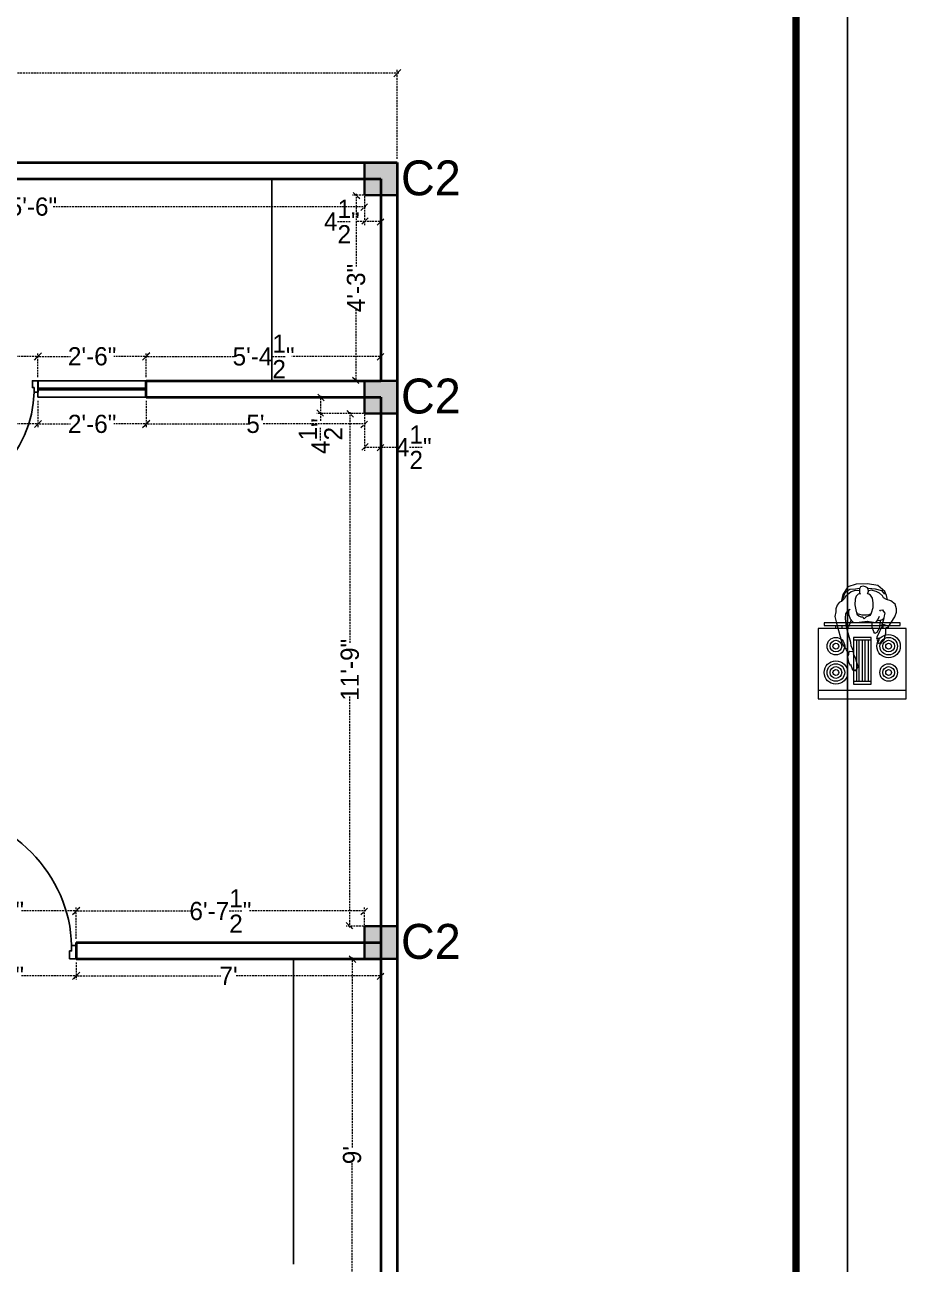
# Model space of a CAD drawing. Header units: millimetres. Extents: x -6808 to 215771, y -89660 to -16303.
# Drawn here: x 106841.8 to 107084.1, y -49730.4 to -49389.5 of the extents above; entities that cross this region are included whole.
import ezdxf

# ---------------------------------------------------------------- set-up
doc = ezdxf.new("R2010")
doc.units = ezdxf.units.MM
doc.header["$PDMODE"] = 35
doc.linetypes.add('ACAD_ISO10W100', pattern=[18, 12, -3, 0, -3])
doc.linetypes.add('DASHED', pattern=[0.75, 0.5, -0.25])
doc.layers.get('0').update_dxf_attribs({"color": 8})
for name, color, linetype, lineweight in [('_Furniture', 253, 'Continuous', 18), ('col.center', 5, 'ACAD_ISO10W100', 15), ('column', 5, 'Continuous', 30), ('dim2', 6, 'Continuous', 20), ('FIXture', 132, 'Continuous', 13), ('furnitures', 12, 'Continuous', 13), ('wall', 7, 'Continuous', 35), ('wokg dim', 152, 'DASHED', 18)]:
    doc.layers.add(name, color=color, linetype=linetype, lineweight=lineweight)
for name, color, linetype in [('FORMAT', 7, 'Continuous'), ('NET 01', 8, 'Continuous'), ('WIN', 5, 'Continuous')]:
    doc.layers.add(name, color=color, linetype=linetype)
doc.styles.add('SAJ', font='eurr____.ttf')
doc.dimstyles.new('SAJ', dxfattribs={"dimtxt": 5, "dimasz": 2, "dimexe": 1, "dimexo": 1, "dimgap": 0.09375, "dimtad": 0, "dimdec": 1, "dimzin": 0, "dimdsep": 46, "dimlunit": 4, "dimtxsty": 'SAJ', "dimblk": 'OBLIQUE', "dimcen": 0.125, "dimdle": 0.375, "dimadec": 0, "dimazin": 0, "dimtfac": 1, "dimtdec": 1, "dimtofl": 0, "dimtmove": 0, "dimatfit": 3, "dimldrblk": 'OBLIQUE', "dimfxl": 1, "dimtolj": 1, "dimtzin": 0, "dimlwd": 5, "dimlwe": 5, "dimarcsym": 1})

# ---------------------------------------------------------------- blocks, each defined once
blk = doc.blocks.new('A$C35EA12FA')
at = {"layer": 'furnitures', "ltscale": 1.4}
for p, q in [((8.32, 22.29), (5.45, 22.2)), ((11, 21.88), (8.32, 22.29)), ((2, 19.51), (1.64, 17.65)), ((3.32, 21.47), (2, 19.51)), ((2, 18.33), (2.36, 19.38)), ((2.36, 19.38), (2.77, 20.24)), ((3.23, 19.47), (2.59, 18.92)), ((2.77, 20.24), (3.86, 20.88)), ((4.18, 20.24), (3.23, 19.47)), ((5.45, 22.2), (3.32, 21.47)), ((3.86, 20.88), (5.27, 21.01)), ((5.18, 20.56), (4.18, 20.24)), ((6.23, 20.47), (5.18, 20.56)), ((5.45, 19.1), (5.18, 18.37)), ((5.27, 21.01), (6.32, 21.15)), ((6, 19.6), (5.45, 19.1)), ((6.59, 19.74), (6, 19.6)), ((6.32, 21.01), (6.27, 20.38)), ((6.27, 20.38), (6.32, 19.92)), ((6.59, 21.47), (6.32, 21.01)), ((6.32, 19.92), (6.59, 19.74)), ((7.27, 21.69), (6.59, 21.47)), ((7.82, 21.51), (7.27, 21.69)), ((8.36, 21.24), (7.82, 21.51)), ((8.54, 20.83), (8.36, 21.24)), ((8.36, 19.74), (8.45, 19.88)), ((8.73, 19.65), (8.36, 19.74)), ((8.45, 19.88), (8.59, 20.42)), ((8.59, 20.42), (8.54, 20.83)), ((8.63, 21.19), (10.36, 21.01)), ((9.27, 20.65), (8.73, 20.51)), ((9.13, 19.33), (8.73, 19.65)), ((9.63, 18.6), (9.13, 19.33)), ((10.54, 20.33), (9.27, 20.65)), ((10.36, 21.01), (11.95, 20.6)), ((11.41, 19.92), (10.54, 20.33)), ((12.81, 20.28), (11, 21.88)), ((12.18, 19.19), (11.41, 19.92)), ((11.95, 20.6), (12.72, 19.6)), ((12.5, 18.65), (12.18, 19.19)), ((13.27, 19.28), (12.81, 20.28)), ((13.5, 18.15), (13.27, 19.28)), ((0.55, 16.83), (0.23, 15.87)), ((1.05, 17.51), (0.55, 16.83)), ((1.77, 17.83), (1.05, 17.51)), ((2.45, 18.51), (1.77, 17.83)), ((2.59, 18.92), (2.45, 18.51)), ((5.18, 18.37), (5.14, 16.92)), ((5.14, 16.92), (5.36, 15.6)), ((9.41, 14.83), (9.77, 16.19)), ((9.77, 17.37), (9.63, 18.6)), ((9.77, 16.19), (9.77, 17.37)), ((13.27, 18.28), (12.5, 18.65)), ((14.31, 17.87), (13.27, 18.28)), ((15.45, 17.06), (14.31, 17.87)), ((15.81, 15.87), (15.45, 17.06)), ((0.27, 15.05), (0, 13.92)), ((0, 13.92), (0.41, 12.19)), ((0.23, 15.87), (0.27, 15.05)), ((2.68, 13.55), (2.77, 14.55)), ((2.82, 12.46), (2.68, 13.55)), ((2.77, 14.55), (3.14, 15.1)), ((3.14, 15.1), (3.54, 15.6)), ((3.91, 15.74), (3.5, 15.33)), ((3.5, 15.33), (3.5, 14.46)), ((3.5, 14.46), (3.91, 13.28)), ((3.54, 15.6), (3.91, 15.74)), ((4.04, 12.83), (3.86, 12.05)), ((3.91, 13.28), (4.64, 12.46)), ((5.36, 15.6), (5.63, 14.51)), ((5.63, 14.51), (6.13, 14.05)), ((5.82, 14.55), (5.68, 14.92)), ((6.41, 14.37), (5.82, 14.55)), ((6.13, 14.05), (6.68, 13.83)), ((6.95, 14.24), (6.41, 14.37)), ((6.68, 13.83), (7.13, 13.78)), ((7.59, 14.24), (6.95, 14.24)), ((7.13, 13.78), (7.27, 13.51)), ((7.27, 13.51), (7.5, 13.28)), ((7.5, 13.28), (7.73, 13.51)), ((8.09, 14.19), (7.59, 14.24)), ((7.73, 13.51), (8, 13.78)), ((8, 13.78), (8.36, 13.96)), ((8.68, 14.33), (8.09, 14.19)), ((8.36, 13.96), (9.09, 14.19)), ((9.22, 14.6), (8.68, 14.33)), ((9.09, 14.19), (9.41, 14.83)), ((10.5, 12.37), (11, 13.05)), ((11, 13.05), (11.41, 13.96)), ((11, 12.83), (12.04, 13.05)), ((11.63, 12.87), (11.45, 11.01)), ((11.5, 15.24), (11.72, 15.55)), ((11.72, 15.55), (12.18, 15.6)), ((12.5, 13.05), (12, 11.87)), ((12.04, 13.05), (12.5, 13.37)), ((12.18, 15.6), (12.45, 15.15)), ((12.45, 15.15), (12.81, 14.78)), ((12.54, 13.51), (12.5, 13.05)), ((12.63, 14.1), (12.54, 13.51)), ((12.81, 14.78), (12.63, 14.1)), ((13.62, 11.17), (15.36, 13.78)), ((15.36, 13.78), (15.77, 14.96)), ((15.77, 14.96), (15.81, 15.87)), ((0.41, 12.19), (1.82, 6.87)), ((3.09, 10.82), (2.82, 12.46)), ((4.04, 7.23), (3.09, 10.82)), ((3.45, 11.28), (3.23, 11.01)), ((3.86, 12.05), (3.45, 11.28)), ((4.64, 12.46), (5.41, 12.33)), ((5.41, 12.33), (8.36, 12.69)), ((8.28, 12.7), (10.5, 12.37)), ((9.59, 11.19), (9.54, 12.14)), ((9.95, 9.92), (9.59, 11.19)), ((10.27, 9.51), (9.95, 9.92)), ((10.72, 9.82), (10.27, 9.51)), ((11.45, 10), (10.67, 8.41)), ((11.45, 10.01), (10.68, 8.41)), ((11.45, 11.01), (10.72, 9.82)), ((12.13, 11.42), (11.45, 10.01)), ((12, 11.87), (12.13, 11.42)), ((12.13, 11.83), (12.59, 11.83)), ((12.59, 11.83), (13.09, 11.64)), ((12.81, 8.64), (13.09, 9.6)), ((13.09, 11.64), (13.45, 11.46)), ((13.09, 10.42), (13.18, 11.05)), ((13.09, 9.6), (13.09, 10.42)), ((13.18, 11.05), (13.68, 11.19)), ((1.82, 6.87), (2.86, 5.46)), ((4.18, 6.32), (4.04, 7.23)), ((10.67, 8.41), (10.72, 8.18)), ((10.68, 8.41), (10.72, 8.19)), ((10.72, 8.18), (11.13, 8.41)), ((10.72, 8.19), (11.13, 8.41)), ((11.13, 8.41), (10.86, 7.87)), ((11.13, 8.41), (10.86, 7.87)), ((10.86, 7.87), (10.95, 7.64)), ((10.86, 7.87), (10.95, 7.64)), ((10.95, 7.64), (11.27, 7.78)), ((10.95, 7.64), (11.27, 7.77)), ((11.27, 7.78), (11.04, 7.19)), ((11.27, 7.77), (11.04, 7.18)), ((11.04, 7.18), (11.27, 7.05)), ((11.27, 7.05), (11.49, 7.14)), ((11.49, 7.14), (11.54, 6.96)), ((11.54, 6.96), (11.86, 7)), ((12.26, 8), (11.83, 7)), ((12.27, 8.05), (12.22, 7.55)), ((12.22, 7.55), (12.45, 7.69)), ((12.45, 7.69), (12.68, 8)), ((12.68, 8), (12.81, 8.64)), ((2.86, 5.46), (3.18, 4.82)), ((3.18, 4.82), (3.45, 4.59)), ((3.5, 4.14), (3.23, 3.55)), ((3.23, 3.55), (3.5, 2.14)), ((3.45, 4.59), (3.5, 4.14)), ((3.54, 4.64), (3.86, 4.96)), ((3.86, 4.96), (4.5, 4.91)), ((4.86, 4.82), (4.18, 6.32)), ((4.5, 4.91), (4.64, 4.73)), ((4.73, 4.28), (4.82, 4.46)), ((5.36, 3), (4.73, 4.28)), ((4.82, 4.46), (4.86, 4.82)), ((3.5, 2.14), (3.91, 1.41)), ((3.91, 1.41), (4, 1.68)), ((4, 1.68), (4.54, 0.18)), ((4.54, 0.18), (4.73, 0.14)), ((4.73, 0.14), (4.82, 0.32)), ((4.82, 0.32), (5.09, 0)), ((5.09, 0), (5.45, 0)), ((5.63, 2.09), (5.36, 3)), ((5.45, 0.36), (5.73, 0.36)), ((5.45, 0), (5.45, 0.36)), ((6.04, 0.91), (5.63, 2.09)), ((5.73, 0.68), (6.04, 0.91)), ((5.73, 0.36), (5.73, 0.68))]:
    blk.add_line(p, q, dxfattribs=at)
blk = doc.blocks.new('QEWFWE')
at = {"layer": 'NET 01'}
for p, q in [((238503.45, 15011.85), (238503.45, 15015.77)), ((238503.45, 15015.77), (238505.41, 15015.77)), ((238503.98, 15015.77), (238503.98, 15011.85)), ((238503.98, 15011.85), (238503.45, 15011.85)), ((238503.45, 15011.85), (238503.45, 14988.32)), ((238503.98, 14988.32), (238503.98, 15011.85)), ((238503.45, 14988.32), (238503.45, 14984.4)), ((238503.98, 14988.32), (238503.45, 14988.32)), ((238503.98, 14984.4), (238503.98, 14988.32)), ((238503.45, 14984.4), (238503.98, 14984.4))]:
    blk.add_line(p, q, dxfattribs=at)
for points in [[(238503.45, 14984.4), (238502.4, 14984.4), (238502.4, 14981.4), (238503.9, 14981.4), (238503.9, 14982.9), (238503.9, 14983.2), (238503.45, 14983.2)], [(238536.02, 14984.4), (238537.07, 14984.4), (238537.07, 14981.4), (238535.57, 14981.4), (238535.57, 14982.9), (238535.57, 14983.2), (238536.02, 14983.2)]]:
    blk.add_lwpolyline(points, close=True, dxfattribs=at)
blk.add_ellipse((238504.18, 14985.62), major_axis=(-29.27, 13.54), ratio=0.925766, start_param=-2.718612, end_param=-1.204625, dxfattribs=at)
blk = doc.blocks.new('_Oblique')
at = {"color": 0, "linetype": 'ByBlock', "lineweight": -2}
blk.add_line((-0.5, -0.5), (0.5, 0.5), dxfattribs=at)
blk = doc.blocks.new('*D722')
at = {"layer": 'Defpoints', "color": 0, "transparency": 16777216}
for p in [(106944.22, -49402.83), (106668.22, -49427.41), (106944.22, -49427.41)]:
    blk.add_point(p, dxfattribs=at)
at = {"layer": 'dim2', "color": 0, "linetype": 'DASHED', "lineweight": 5, "transparency": 16777216}
for p, q in [((106667.85, -49402.83), (106797.12, -49402.83)), ((106668.22, -49426.41), (106668.22, -49401.83)), ((106944.6, -49402.83), (106815.32, -49402.83)), ((106944.22, -49426.41), (106944.22, -49401.83))]:
    blk.add_line(p, q, dxfattribs=at)
at = {"layer": 'dim2', "color": 0, "lineweight": 5, "transparency": 16777216, "xscale": 2, "yscale": 2, "zscale": 2, "rotation": 180}
blk.add_blockref('_Oblique', (106668.22, -49402.83), dxfattribs=at)
at = {"layer": 'dim2', "color": 0, "lineweight": 5, "transparency": 16777216, "xscale": 2, "yscale": 2, "zscale": 2}
blk.add_blockref('_Oblique', (106944.22, -49402.83), dxfattribs=at)
at = {"layer": 'dim2', "color": 0, "transparency": 16777216, "insert": (106806.22, -49402.83), "char_height": 12, "attachment_point": 5, "style": 'SAJ'}
blk.add_mtext("\\A1;23'", dxfattribs=at)
blk = doc.blocks.new('A$C32B276F4')
at = {"layer": 'column'}
blk.add_hatch(color=256, dxfattribs=at).paths.add_polyline_path([(9, 0), (9, 9), (0, 9), (0, 0)])
for p, q in [((0, 0), (0, 9)), ((0, 9), (9, 9)), ((9, 9), (9, 0)), ((9, 0), (0, 0))]:
    blk.add_line(p, q, dxfattribs=at)
at = {"layer": 'col.center', "linetype": 'ByBlock', "insert": (10.02, 9.59), "char_height": 9.6, "width": 293.6941, "attachment_point": 1, "style": 'SAJ'}
blk.add_mtext('\\A1;{\\fCentury Gothic|b0|i0|c0|p34;C2}', dxfattribs=at)
blk = doc.blocks.new('*D732')
at = {"layer": 'Defpoints', "color": 0, "transparency": 16777216}
for p in [(106749.22, -49431.91), (106935.22, -49431.91), (106749.22, -49439.55)]:
    blk.add_point(p, dxfattribs=at)
at = {"layer": 'wokg dim', "color": 0, "lineweight": 5, "transparency": 16777216}
for p, q in [((106749.22, -49432.91), (106749.22, -49440.55)), ((106935.22, -49432.91), (106935.22, -49440.55)), ((106748.85, -49439.55), (106834.94, -49439.55)), ((106935.6, -49439.55), (106849.51, -49439.55))]:
    blk.add_line(p, q, dxfattribs=at)
at = {"layer": 'wokg dim', "color": 0, "lineweight": 5, "transparency": 16777216, "xscale": 2, "yscale": 2, "zscale": 2}
for p, rotation in [((106749.22, -49439.55), 179.9999999999976), ((106935.22, -49439.55), 359.9999999999978)]:
    blk.add_blockref('_Oblique', p, dxfattribs=dict(at, rotation=rotation))
at = {"layer": 'wokg dim', "color": 0, "transparency": 16777216, "insert": (106842.22, -49439.55), "char_height": 5, "attachment_point": 5, "style": 'SAJ'}
blk.add_mtext('\\A1;15\'-6"', dxfattribs=at)
blk = doc.blocks.new('*D733')
at = {"layer": 'Defpoints', "color": 0, "transparency": 16777216}
for p in [(106935.22, -49436.41), (106939.72, -49436.41), (106935.22, -49443.61)]:
    blk.add_point(p, dxfattribs=at)
at = {"layer": 'wokg dim', "color": 0, "lineweight": 5, "transparency": 16777216}
for p, q in [((106935.22, -49437.41), (106935.22, -49444.61)), ((106939.72, -49437.41), (106939.72, -49444.61)), ((106935.22, -49443.61), (106933.22, -49443.61)), ((106940.1, -49443.61), (106935.22, -49443.61))]:
    blk.add_line(p, q, dxfattribs=at)
at = {"layer": 'wokg dim', "color": 0, "lineweight": 5, "transparency": 16777216, "xscale": 2, "yscale": 2, "zscale": 2, "rotation": 180}
blk.add_blockref('_Oblique', (106935.22, -49443.61), dxfattribs=at)
at = {"layer": 'wokg dim', "color": 0, "lineweight": 5, "transparency": 16777216, "xscale": 2, "yscale": 2, "zscale": 2}
blk.add_blockref('_Oblique', (106939.72, -49443.61), dxfattribs=at)
at = {"layer": 'wokg dim', "color": 0, "transparency": 16777216, "insert": (106928.98, -49443.61), "char_height": 5, "attachment_point": 5, "style": 'SAJ'}
blk.add_mtext('\\A1;4{\\H1.000000x;\\S1/2;}"', dxfattribs=at)
blk = doc.blocks.new('*D734')
at = {"layer": 'Defpoints', "color": 0, "transparency": 16777216}
for p in [(106939.72, -49436.41), (106932.89, -49487.41), (106939.72, -49487.41)]:
    blk.add_point(p, dxfattribs=at)
at = {"layer": 'wokg dim', "color": 0, "lineweight": 5, "transparency": 16777216}
for p, q in [((106938.72, -49436.41), (106931.89, -49436.41)), ((106932.89, -49436.04), (106932.89, -49455.99)), ((106932.89, -49487.79), (106932.89, -49467.84)), ((106938.72, -49487.41), (106931.89, -49487.41))]:
    blk.add_line(p, q, dxfattribs=at)
at = {"layer": 'wokg dim', "color": 0, "lineweight": 5, "transparency": 16777216, "xscale": 2, "yscale": 2, "zscale": 2}
for p, rotation in [((106932.89, -49436.41), 90), ((106932.89, -49487.41), 270)]:
    blk.add_blockref('_Oblique', p, dxfattribs=dict(at, rotation=rotation))
at = {"layer": 'wokg dim', "color": 0, "transparency": 16777216, "insert": (106932.89, -49461.91), "char_height": 5, "attachment_point": 5, "rotation": 90, "style": 'SAJ'}
blk.add_mtext('\\A1;4\'-3"', dxfattribs=at)
blk = doc.blocks.new('*D735')
at = {"layer": 'Defpoints', "color": 0, "transparency": 16777216}
for p in [(106939.72, -49480.72), (106875.22, -49487.41), (106939.72, -49487.41)]:
    blk.add_point(p, dxfattribs=at)
at = {"layer": 'wokg dim', "color": 0, "lineweight": 5, "transparency": 16777216}
for p, q in [((106874.85, -49480.72), (106899.68, -49480.72)), ((106875.22, -49486.41), (106875.22, -49479.72)), ((106940.1, -49480.72), (106915.27, -49480.72)), ((106939.72, -49486.41), (106939.72, -49479.72))]:
    blk.add_line(p, q, dxfattribs=at)
at = {"layer": 'wokg dim', "color": 0, "lineweight": 5, "transparency": 16777216, "xscale": 2, "yscale": 2, "zscale": 2, "rotation": 180}
blk.add_blockref('_Oblique', (106875.22, -49480.72), dxfattribs=at)
at = {"layer": 'wokg dim', "color": 0, "lineweight": 5, "transparency": 16777216, "xscale": 2, "yscale": 2, "zscale": 2}
blk.add_blockref('_Oblique', (106939.72, -49480.72), dxfattribs=at)
at = {"layer": 'wokg dim', "color": 0, "transparency": 16777216, "insert": (106907.47, -49480.72), "char_height": 5, "attachment_point": 5, "style": 'SAJ'}
blk.add_mtext('\\A1;5\'-4{\\H1.000000x;\\S1/2;}"', dxfattribs=at)
blk = doc.blocks.new('*D736')
at = {"layer": 'Defpoints', "color": 0, "transparency": 16777216}
for p in [(106875.22, -49480.72), (106845.47, -49487.41), (106875.22, -49487.41)]:
    blk.add_point(p, dxfattribs=at)
at = {"layer": 'wokg dim', "color": 0, "lineweight": 5, "transparency": 16777216}
for p, q in [((106845.1, -49480.72), (106854.36, -49480.72)), ((106845.47, -49486.41), (106845.47, -49479.72)), ((106875.6, -49480.72), (106866.33, -49480.72)), ((106875.22, -49486.41), (106875.22, -49479.72))]:
    blk.add_line(p, q, dxfattribs=at)
at = {"layer": 'wokg dim', "color": 0, "lineweight": 5, "transparency": 16777216, "xscale": 2, "yscale": 2, "zscale": 2, "rotation": 180}
blk.add_blockref('_Oblique', (106845.47, -49480.72), dxfattribs=at)
at = {"layer": 'wokg dim', "color": 0, "lineweight": 5, "transparency": 16777216, "xscale": 2, "yscale": 2, "zscale": 2}
blk.add_blockref('_Oblique', (106875.22, -49480.72), dxfattribs=at)
at = {"layer": 'wokg dim', "color": 0, "transparency": 16777216, "insert": (106860.35, -49480.72), "char_height": 5, "attachment_point": 5, "style": 'SAJ'}
blk.add_mtext('\\A1;2\'-6"', dxfattribs=at)
blk = doc.blocks.new('*D737')
at = {"layer": 'Defpoints', "color": 0, "transparency": 16777216}
for p in [(106845.47, -49480.72), (106809.47, -49487.41), (106845.47, -49487.41)]:
    blk.add_point(p, dxfattribs=at)
at = {"layer": 'wokg dim', "color": 0, "lineweight": 5, "transparency": 16777216}
for p, q in [((106809.1, -49480.72), (106825.39, -49480.72)), ((106809.47, -49486.41), (106809.47, -49479.72)), ((106845.85, -49480.72), (106829.56, -49480.72)), ((106845.47, -49486.41), (106845.47, -49479.72))]:
    blk.add_line(p, q, dxfattribs=at)
at = {"layer": 'wokg dim', "color": 0, "lineweight": 5, "transparency": 16777216, "xscale": 2, "yscale": 2, "zscale": 2, "rotation": 180}
blk.add_blockref('_Oblique', (106809.47, -49480.72), dxfattribs=at)
at = {"layer": 'wokg dim', "color": 0, "lineweight": 5, "transparency": 16777216, "xscale": 2, "yscale": 2, "zscale": 2}
blk.add_blockref('_Oblique', (106845.47, -49480.72), dxfattribs=at)
at = {"layer": 'wokg dim', "color": 0, "transparency": 16777216, "insert": (106827.47, -49480.72), "char_height": 5, "attachment_point": 5, "style": 'SAJ'}
blk.add_mtext("\\A1;3'", dxfattribs=at)
blk = doc.blocks.new('*D750')
at = {"layer": 'Defpoints', "color": 0, "transparency": 16777216}
for p in [(106875.22, -49491.91), (106935.22, -49491.91), (106875.22, -49499.31)]:
    blk.add_point(p, dxfattribs=at)
at = {"layer": 'wokg dim', "color": 0, "lineweight": 5, "transparency": 16777216}
for p, q in [((106875.22, -49492.91), (106875.22, -49500.31)), ((106935.22, -49492.91), (106935.22, -49500.31)), ((106874.85, -49499.31), (106903.14, -49499.31)), ((106935.6, -49499.31), (106907.31, -49499.31))]:
    blk.add_line(p, q, dxfattribs=at)
at = {"layer": 'wokg dim', "color": 0, "lineweight": 5, "transparency": 16777216, "xscale": 2, "yscale": 2, "zscale": 2}
for p, rotation in [((106875.22, -49499.31), 179.9999999998124), ((106935.22, -49499.31), 359.9999999998124)]:
    blk.add_blockref('_Oblique', p, dxfattribs=dict(at, rotation=rotation))
at = {"layer": 'wokg dim', "color": 0, "transparency": 16777216, "insert": (106905.22, -49499.31), "char_height": 5, "attachment_point": 5, "style": 'SAJ'}
blk.add_mtext("\\A1;5'", dxfattribs=at)
blk = doc.blocks.new('*D751')
at = {"layer": 'Defpoints', "color": 0, "transparency": 16777216}
for p in [(106845.47, -49491.91), (106875.22, -49491.91), (106845.47, -49499.31)]:
    blk.add_point(p, dxfattribs=at)
at = {"layer": 'wokg dim', "color": 0, "lineweight": 5, "transparency": 16777216}
for p, q in [((106845.47, -49492.91), (106845.47, -49500.31)), ((106875.22, -49492.91), (106875.22, -49500.31)), ((106845.1, -49499.31), (106854.36, -49499.31)), ((106875.6, -49499.31), (106866.33, -49499.31))]:
    blk.add_line(p, q, dxfattribs=at)
at = {"layer": 'wokg dim', "color": 0, "lineweight": 5, "transparency": 16777216, "xscale": 2, "yscale": 2, "zscale": 2}
for p, rotation in [((106845.47, -49499.31), 179.9999999998178), ((106875.22, -49499.31), 359.9999999998178)]:
    blk.add_blockref('_Oblique', p, dxfattribs=dict(at, rotation=rotation))
at = {"layer": 'wokg dim', "color": 0, "transparency": 16777216, "insert": (106860.35, -49499.31), "char_height": 5, "attachment_point": 5, "style": 'SAJ'}
blk.add_mtext('\\A1;2\'-6"', dxfattribs=at)
blk = doc.blocks.new('*D792')
at = {"layer": 'Defpoints', "color": 0, "transparency": 16777216}
for p in [(106809.47, -49491.91), (106845.47, -49491.91), (106809.47, -49499.31)]:
    blk.add_point(p, dxfattribs=at)
at = {"layer": 'wokg dim', "color": 0, "lineweight": 5, "transparency": 16777216}
for p, q in [((106809.47, -49492.91), (106809.47, -49500.31)), ((106845.47, -49492.91), (106845.47, -49500.31)), ((106809.1, -49499.31), (106825.39, -49499.31)), ((106845.85, -49499.31), (106829.56, -49499.31))]:
    blk.add_line(p, q, dxfattribs=at)
at = {"layer": 'wokg dim', "color": 0, "lineweight": 5, "transparency": 16777216, "xscale": 2, "yscale": 2, "zscale": 2}
for p, rotation in [((106809.47, -49499.31), 179.9999999998147), ((106845.47, -49499.31), 359.9999999998147)]:
    blk.add_blockref('_Oblique', p, dxfattribs=dict(at, rotation=rotation))
at = {"layer": 'wokg dim', "color": 0, "transparency": 16777216, "insert": (106827.47, -49499.31), "char_height": 5, "attachment_point": 5, "style": 'SAJ'}
blk.add_mtext("\\A1;3'", dxfattribs=at)
blk = doc.blocks.new('*D793')
at = {"layer": 'Defpoints', "color": 0, "transparency": 16777216}
for p in [(106935.22, -49496.41), (106939.72, -49496.41), (106935.22, -49505.71)]:
    blk.add_point(p, dxfattribs=at)
at = {"layer": 'wokg dim', "color": 0, "lineweight": 5, "transparency": 16777216}
for p, q in [((106935.22, -49497.41), (106935.22, -49506.71)), ((106939.72, -49497.41), (106939.72, -49506.71)), ((106935.22, -49505.71), (106940.1, -49505.71)), ((106939.72, -49505.71), (106944.5, -49505.71))]:
    blk.add_line(p, q, dxfattribs=at)
at = {"layer": 'wokg dim', "color": 0, "lineweight": 5, "transparency": 16777216, "xscale": 2, "yscale": 2, "zscale": 2}
for p, rotation in [((106935.22, -49505.71), 179.9999999999073), ((106939.72, -49505.71), 359.9999999999073)]:
    blk.add_blockref('_Oblique', p, dxfattribs=dict(at, rotation=rotation))
at = {"layer": 'wokg dim', "color": 0, "transparency": 16777216, "insert": (106948.74, -49505.71), "char_height": 5, "attachment_point": 5, "style": 'SAJ'}
blk.add_mtext('\\A1;4{\\H1.000000x;\\S1/2;}"', dxfattribs=at)
blk = doc.blocks.new('*D716')
at = {"layer": 'Defpoints', "color": 0, "transparency": 16777216}
for p in [(106935.22, -49491.91), (106923.13, -49496.41), (106935.22, -49496.41)]:
    blk.add_point(p, dxfattribs=at)
at = {"layer": 'wokg dim', "color": 0, "lineweight": 5, "transparency": 16777216}
for p, q in [((106934.22, -49491.91), (106922.13, -49491.91)), ((106923.13, -49491.54), (106923.13, -49496.41)), ((106934.22, -49496.41), (106922.13, -49496.41)), ((106923.13, -49496.41), (106923.13, -49498.41))]:
    blk.add_line(p, q, dxfattribs=at)
at = {"layer": 'wokg dim', "color": 0, "lineweight": 5, "transparency": 16777216, "xscale": 2, "yscale": 2, "zscale": 2}
for p, rotation in [((106923.13, -49491.91), 90), ((106923.13, -49496.41), 270)]:
    blk.add_blockref('_Oblique', p, dxfattribs=dict(at, rotation=rotation))
at = {"layer": 'wokg dim', "color": 0, "transparency": 16777216, "insert": (106923.13, -49502.66), "char_height": 5, "attachment_point": 5, "rotation": 90, "style": 'SAJ'}
blk.add_mtext('\\A1;4{\\H1.000000x;\\S1/2;}"', dxfattribs=at)
blk = doc.blocks.new('*D794')
at = {"layer": 'Defpoints', "color": 0, "transparency": 16777216}
for p in [(106939.68, -49496.41), (106931.18, -49637.41), (106939.68, -49637.41)]:
    blk.add_point(p, dxfattribs=at)
at = {"layer": 'wokg dim', "color": 0, "lineweight": 5, "transparency": 16777216}
for p, q in [((106938.68, -49496.41), (106930.18, -49496.41)), ((106931.18, -49496.04), (106931.18, -49559.63)), ((106931.18, -49637.79), (106931.18, -49574.2)), ((106938.68, -49637.41), (106930.18, -49637.41))]:
    blk.add_line(p, q, dxfattribs=at)
at = {"layer": 'wokg dim', "color": 0, "lineweight": 5, "transparency": 16777216, "xscale": 2, "yscale": 2, "zscale": 2}
for p, rotation in [((106931.18, -49496.41), 90), ((106931.18, -49637.41), 270)]:
    blk.add_blockref('_Oblique', p, dxfattribs=dict(at, rotation=rotation))
at = {"layer": 'wokg dim', "color": 0, "transparency": 16777216, "insert": (106931.18, -49566.91), "char_height": 5, "attachment_point": 5, "rotation": 90, "style": 'SAJ'}
blk.add_mtext('\\A1;11\'-9"', dxfattribs=at)
blk = doc.blocks.new('*D795')
at = {"layer": 'Defpoints', "color": 0, "transparency": 16777216}
for p in [(106855.97, -49633.26), (106855.97, -49641.91), (106935.22, -49641.91)]:
    blk.add_point(p, dxfattribs=at)
at = {"layer": 'wokg dim', "color": 0, "lineweight": 5, "transparency": 16777216}
for p, q in [((106855.6, -49633.26), (106887.82, -49633.26)), ((106855.97, -49640.91), (106855.97, -49632.26)), ((106935.6, -49633.26), (106903.37, -49633.26)), ((106935.22, -49640.91), (106935.22, -49632.26))]:
    blk.add_line(p, q, dxfattribs=at)
at = {"layer": 'wokg dim', "color": 0, "lineweight": 5, "transparency": 16777216, "xscale": 2, "yscale": 2, "zscale": 2}
for p, rotation in [((106855.97, -49633.26), 180.0000000000052), ((106935.22, -49633.26), 5.275800000000001e-12)]:
    blk.add_blockref('_Oblique', p, dxfattribs=dict(at, rotation=rotation))
at = {"layer": 'wokg dim', "color": 0, "transparency": 16777216, "insert": (106895.6, -49633.26), "char_height": 5, "attachment_point": 5, "style": 'SAJ'}
blk.add_mtext('\\A1;6\'-7{\\H1.000000x;\\S1/2;}"', dxfattribs=at)
blk = doc.blocks.new('*D796')
at = {"layer": 'Defpoints', "color": 0, "transparency": 16777216}
for p in [(106813.97, -49633.26), (106813.97, -49641.91), (106855.97, -49641.91)]:
    blk.add_point(p, dxfattribs=at)
at = {"layer": 'wokg dim', "color": 0, "lineweight": 5, "transparency": 16777216}
for p, q in [((106813.6, -49633.26), (106828.99, -49633.26)), ((106813.97, -49640.91), (106813.97, -49632.26)), ((106856.35, -49633.26), (106840.95, -49633.26)), ((106855.97, -49640.91), (106855.97, -49632.26))]:
    blk.add_line(p, q, dxfattribs=at)
at = {"layer": 'wokg dim', "color": 0, "lineweight": 5, "transparency": 16777216, "xscale": 2, "yscale": 2, "zscale": 2}
for p, rotation in [((106813.97, -49633.26), 180.0000000000099), ((106855.97, -49633.26), 9.9121e-12)]:
    blk.add_blockref('_Oblique', p, dxfattribs=dict(at, rotation=rotation))
at = {"layer": 'wokg dim', "color": 0, "transparency": 16777216, "insert": (106834.97, -49633.26), "char_height": 5, "attachment_point": 5, "style": 'SAJ'}
blk.add_mtext('\\A1;3\'-6"', dxfattribs=at)
blk = doc.blocks.new('*D797')
at = {"layer": 'Defpoints', "color": 0, "transparency": 16777216}
for p in [(106855.97, -49646.41), (106939.72, -49646.41), (106855.97, -49651.11)]:
    blk.add_point(p, dxfattribs=at)
at = {"layer": 'wokg dim', "color": 0, "lineweight": 5, "transparency": 16777216}
for p, q in [((106855.97, -49647.41), (106855.97, -49652.11)), ((106939.72, -49647.41), (106939.72, -49652.11)), ((106855.6, -49651.11), (106895.76, -49651.11)), ((106940.1, -49651.11), (106899.93, -49651.11))]:
    blk.add_line(p, q, dxfattribs=at)
at = {"layer": 'wokg dim', "color": 0, "lineweight": 5, "transparency": 16777216, "xscale": 2, "yscale": 2, "zscale": 2}
for p, rotation in [((106855.97, -49651.11), 180.0000000000149), ((106939.72, -49651.11), 1.4948e-11)]:
    blk.add_blockref('_Oblique', p, dxfattribs=dict(at, rotation=rotation))
at = {"layer": 'wokg dim', "color": 0, "transparency": 16777216, "insert": (106897.85, -49651.11), "char_height": 5, "attachment_point": 5, "style": 'SAJ'}
blk.add_mtext("\\A1;7'", dxfattribs=at)
blk = doc.blocks.new('*D798')
at = {"layer": 'Defpoints', "color": 0, "transparency": 16777216}
for p in [(106813.97, -49646.41), (106855.97, -49646.41), (106813.97, -49651.11)]:
    blk.add_point(p, dxfattribs=at)
at = {"layer": 'wokg dim', "color": 0, "lineweight": 5, "transparency": 16777216}
for p, q in [((106813.97, -49647.41), (106813.97, -49652.11)), ((106855.97, -49647.41), (106855.97, -49652.11)), ((106813.6, -49651.11), (106828.99, -49651.11)), ((106856.35, -49651.11), (106840.95, -49651.11))]:
    blk.add_line(p, q, dxfattribs=at)
at = {"layer": 'wokg dim', "color": 0, "lineweight": 5, "transparency": 16777216, "xscale": 2, "yscale": 2, "zscale": 2}
for p, rotation in [((106813.97, -49651.11), 180.0000000023921), ((106855.97, -49651.11), 2.3920865e-09)]:
    blk.add_blockref('_Oblique', p, dxfattribs=dict(at, rotation=rotation))
at = {"layer": 'wokg dim', "color": 0, "transparency": 16777216, "insert": (106834.97, -49651.11), "char_height": 5, "attachment_point": 5, "rotation": 0, "style": 'SAJ'}
blk.add_mtext('\\A1;3\'-6"', dxfattribs=at)
blk = doc.blocks.new('*D755')
at = {"layer": 'Defpoints', "color": 0, "transparency": 16777216}
for p in [(106939.72, -49646.41), (106931.8, -49754.41), (106939.72, -49754.41)]:
    blk.add_point(p, dxfattribs=at)
at = {"layer": 'wokg dim', "color": 0, "lineweight": 5, "transparency": 16777216}
for p, q in [((106938.72, -49646.41), (106930.8, -49646.41)), ((106931.8, -49646.04), (106931.8, -49698.35)), ((106931.8, -49754.79), (106931.8, -49702.48)), ((106938.72, -49754.41), (106930.8, -49754.41))]:
    blk.add_line(p, q, dxfattribs=at)
at = {"layer": 'wokg dim', "color": 0, "lineweight": 5, "transparency": 16777216, "xscale": 2, "yscale": 2, "zscale": 2}
for p, rotation in [((106931.8, -49646.41), 90), ((106931.8, -49754.41), 270)]:
    blk.add_blockref('_Oblique', p, dxfattribs=dict(at, rotation=rotation))
at = {"layer": 'wokg dim', "color": 0, "transparency": 16777216, "insert": (106931.8, -49700.41), "char_height": 5, "attachment_point": 5, "rotation": 90, "style": 'SAJ'}
blk.add_mtext("\\A1;9'", dxfattribs=at)

msp = doc.modelspace()

# ---------------------------------------------------------------- linework, layer by layer
for p, q in [((106909.722, -49431.915), (106909.722, -49487.415)), ((106915.722, -49646.415), (106915.722, -49730.415))]:
    msp.add_line(p, q)
at = {"layer": 'FIXture'}
for p, q in [((107064.753, -49555.583), (107064.753, -49554.778)), ((107066.363, -49554.778), (107066.363, -49555.583)), ((107077.634, -49554.778), (107077.634, -49555.583)), ((107079.244, -49555.583), (107079.244, -49554.778)), ((107074.414, -49558.804), (107069.583, -49558.804)), ((107070.388, -49558.804), (107070.388, -49570.075)), ((107071.193, -49570.075), (107071.193, -49558.804)), ((107071.998, -49558.804), (107071.998, -49570.075)), ((107072.804, -49570.075), (107072.804, -49558.804)), ((107073.609, -49558.804), (107073.609, -49570.075)), ((107069.583, -49570.075), (107074.414, -49570.075)), ((107059.922, -49572.49), (107084.075, -49572.49))]:
    msp.add_line(p, q, dxfattribs=at)
for points in [[(107059.922, -49555.583), (107059.922, -49574.905), (107084.075, -49574.905), (107084.075, -49555.583)], [(107061.533, -49553.973), (107061.533, -49554.778), (107082.464, -49554.778), (107082.464, -49553.973)], [(107069.583, -49557.999), (107069.583, -49570.88), (107074.414, -49570.88), (107074.414, -49557.999)]]:
    msp.add_lwpolyline(points, close=True, dxfattribs=at)
for centre, radius in [((107064.753, -49560.414), 2.415), ((107064.753, -49560.414), 1.61), ((107064.753, -49560.414), 0.805), ((107079.244, -49560.414), 3.22), ((107079.244, -49560.414), 2.415), ((107079.244, -49560.414), 1.61), ((107079.244, -49560.414), 0.805), ((107064.753, -49567.659), 3.22), ((107064.753, -49567.659), 2.415), ((107064.753, -49567.659), 1.61), ((107064.753, -49567.659), 0.805), ((107079.244, -49567.659), 2.415), ((107079.244, -49567.659), 1.61), ((107079.244, -49567.659), 0.805)]:
    msp.add_circle(centre, radius, dxfattribs=at)
at = {"layer": 'FORMAT', "color": 0}
msp.add_lwpolyline([(106394.408, -49333.38), (106394.408, -50289.861), (107067.986, -50289.861), (107067.986, -49333.38)], close=True, dxfattribs=at)
msp.add_lwpolyline([(106394.408, -49333.38), (106394.408, -50289.861), (107067.986, -50289.861), (107067.986, -49333.38)], close=True, dxfattribs=at)
at = {"layer": 'FORMAT', "color": 0, "const_width": 1.975}
msp.add_lwpolyline([(106408.585, -49347.557), (106408.585, -50275.684), (107053.809, -50275.684), (107053.809, -49347.557)], close=True, dxfattribs=at)
msp.add_lwpolyline([(106408.585, -49347.557), (106408.585, -50275.684), (107053.809, -50275.684), (107053.809, -49347.557)], close=True, dxfattribs=at)
at = {"layer": 'wall', "color": 1}
for p, q in [((106668.222, -49427.415), (106944.222, -49427.415)), ((106944.222, -49427.415), (106944.222, -50027.415)), ((106672.722, -49431.915), (106939.722, -49431.915)), ((106939.722, -49431.915), (106939.722, -49487.415)), ((106875.222, -49487.415), (106939.722, -49487.415)), ((106875.222, -49491.915), (106875.222, -49487.415)), ((106875.222, -49491.915), (106939.722, -49491.915)), ((106939.722, -49491.915), (106939.722, -49641.915)), ((106855.972, -49641.915), (106939.722, -49641.915)), ((106855.972, -49641.915), (106855.972, -49646.415)), ((106939.722, -49640.415), (106939.722, -49754.415)), ((106855.972, -49646.415), (106939.722, -49646.415))]:
    msp.add_line(p, q, dxfattribs=at)
at = {"layer": 'WIN'}
for p, q in [((106875.222, -49487.415), (106844.972, -49487.415)), ((106845.472, -49491.915), (106845.472, -49487.415)), ((106875.222, -49489.415), (106845.472, -49489.415)), ((106845.472, -49489.915), (106875.222, -49489.915)), ((106845.472, -49491.915), (106875.222, -49491.915))]:
    msp.add_line(p, q, dxfattribs=at)

# ---------------------------------------------------------------- block references
at = {"linetype": 'ByBlock', "lineweight": 20, "xscale": -1.038400761724914, "yscale": 1.038400761724914, "zscale": 1.038400761724914, "rotation": 180}
msp.add_blockref('QEWFWE', (-140851.599, -33930.722), dxfattribs=at)
at = {"linetype": 'ByBlock', "lineweight": 20, "xscale": 1.211467555345734, "yscale": 1.211467555345734, "zscale": 1.211467555345734}
msp.add_blockref('QEWFWE', (-182123.944, -67795.89), dxfattribs=at)
at = {"layer": '_Furniture', "color": 2, "xscale": 1.071547591360284, "yscale": 1.071547591360284, "zscale": 1.071547591360284}
msp.add_blockref('A$C35EA12FA', (107064.489, -49567.144), dxfattribs=at)
at = {"layer": 'column'}
for p in [(106935.222, -49436.415), (106935.222, -49496.415), (106935.222, -49646.415)]:
    msp.add_blockref('A$C32B276F4', p, dxfattribs=at)

# ---------------------------------------------------------------- dimensions: what is measured, and where the dimension line sits
at = {"layer": 'dim2'}
dim = msp.add_linear_dim(base=(106944.222, -49402.829), p1=(106668.222, -49427.415), p2=(106944.222, -49427.415), angle=0, dimstyle='SAJ', override={"dimtxt": 12}, dxfattribs=at)
dim.commit()
dim.dimension.update_dxf_attribs({"geometry": '*D722', "text_midpoint": (106806.222, -49402.829), "dimtype": 161})
at = {"layer": 'wokg dim'}
for p1, p2, distance, picture, middle in [((106935.222, -49431.915), (106749.222, -49431.915), 7.637, '*D732', (106842.222, -49439.552)), ((106939.722, -49436.415), (106935.222, -49436.415), 7.198, '*D733', (106928.976, -49443.613)), ((106939.722, -49436.415), (106939.722, -49487.415), -6.831, '*D734', (106932.891, -49461.915)), ((106875.222, -49487.415), (106939.722, -49487.415), 6.698, '*D735', (106907.472, -49480.717)), ((106809.472, -49487.415), (106845.472, -49487.415), 6.698, '*D737', (106827.472, -49480.717)), ((106845.471945, -49487.414984), (106875.221946, -49487.414984), 6.698384, '*D736', (106860.346946, -49480.7166)), ((106845.472, -49491.915), (106809.472, -49491.915), 7.4, '*D792', (106827.472, -49499.315)), ((106875.221946, -49491.914984), (106845.471945, -49491.914984), 7.39998, '*D751', (106860.346946, -49499.314964)), ((106935.222, -49491.915), (106875.222, -49491.915), 7.4, '*D750', (106905.222, -49499.315)), ((106935.222, -49491.915), (106935.222, -49496.415), -12.095, '*D716', (106923.127, -49502.661)), ((106939.681, -49496.415), (106939.681, -49637.415), -8.505, '*D794', (106931.176, -49566.915)), ((106935.221945694, -49641.914983926), (106855.971945694, -49641.914983926), -8.65759862, '*D795', (106895.596945694, -49633.257385306)), ((106855.972, -49641.915), (106813.972, -49641.915), -8.658, '*D796', (106834.972, -49633.257)), ((106939.722, -49646.415), (106939.722, -49754.415), -7.926, '*D755', (106931.796, -49700.415)), ((106855.972, -49646.415), (106813.972, -49646.415), 4.695, '*D798', (106834.972, -49651.11)), ((106939.721945694, -49646.414983926), (106855.971945694, -49646.414983926), 4.694564315, '*D797', (106897.846945694, -49651.10954824))]:
    dim = msp.add_aligned_dim(p1=p1, p2=p2, distance=distance, dimstyle='SAJ', override={"dimfxl": 4}, dxfattribs=at)
    dim.commit()
    dim.dimension.update_dxf_attribs({"geometry": picture, "text_midpoint": middle})
dim = msp.add_linear_dim(base=(106935.222, -49505.705), p1=(106939.722, -49496.415), p2=(106935.222, -49496.415), angle=180, dimstyle='SAJ', override={"dimfxl": 4}, dxfattribs=at)
dim.commit()
dim.dimension.update_dxf_attribs({"geometry": '*D793', "text_midpoint": (106948.743, -49505.705), "dimtype": 161})

doc.saveas('drawing.dxf')
